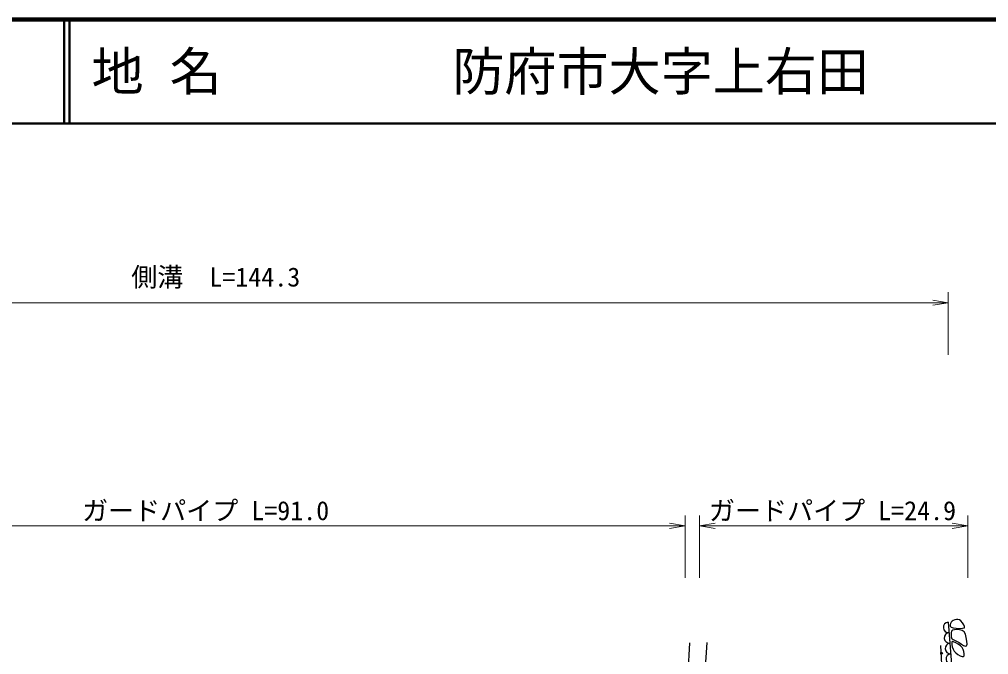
# Model space of a CAD drawing. Units: millimetres, scale not verified. Extents: x 40000 to 680000, y 20000 to 380000.
# Drawn here: x 363450 to 456514, y 318999 to 380000 of the extents above; entities that cross this region are included whole.
import ezdxf
from ezdxf.enums import TextEntityAlignment as Align

# ---------------------------------------------------------------- set-up
doc = ezdxf.new("R2010")
doc.units = ezdxf.units.MM
doc.header["$LTSCALE"] = 1000
for name, color, linetype, lineweight in [('M-BGD', 7, 'Continuous', 25), ('M-STR-HTXT', 7, 'Continuous', 13), ('M-TTL', 2, 'Continuous', 140), ('M-TTL-LINE', 7, 'Continuous', 50)]:
    doc.layers.add(name, color=color, linetype=linetype, lineweight=lineweight)
doc.layers.add('M-TTL-TXT', color=7, linetype='Continuous')
doc.styles.add('ＭＳ ゴシック', font='')
doc.styles.get('ＭＳ ゴシック').set_extended_font_data('MS Gothic')

# ---------------------------------------------------------------- blocks, each defined once
blk = doc.blocks.new('open_arrow')
at = {"color": 0, "linetype": 'Continuous', "lineweight": -2}
blk.add_lwpolyline([(7.5, 1.25), (0, 0), (7.5, -1.25)], dxfattribs=at)

msp = doc.modelspace()

# ---------------------------------------------------------------- linework, layer by layer
at = {"layer": 'M-BGD'}
for p, q in [((452631, 322122), (453543, 310980)), ((429452, 320175), (429268, 317328)), ((427788, 320133), (427623, 317173)), ((451886, 319885), (452374, 311285))]:
    msp.add_line(p, q, dxfattribs=at)
for points in [[(454184, 321575), (454204, 321689), (454129, 321864), (453997, 322058), (453843, 322230), (453706, 322340), (453571, 322379), (453415, 322376), (453256, 322341), (453115, 322284), (453010, 322216), (452930, 322122), (452860, 321994), (452821, 321856), (452831, 321730), (452908, 321641), (453103, 321582), (453403, 321538), (453734, 321517), (454019, 321527)], [(453505, 320267), (453681, 320159), (453895, 320016), (454111, 319883), (454293, 319806), (454405, 319831), (454443, 320006), (454431, 320299), (454375, 320639), (454283, 320957), (454160, 321179), (453978, 321302), (453732, 321373), (453466, 321399), (453225, 321386), (453055, 321341), (452962, 321243), (452915, 321086), (452905, 320904), (452924, 320728), (452962, 320590), (453024, 320500), (453117, 320436), (453232, 320384), (453364, 320332)], [(454107, 318807), (454160, 318897), (454168, 319069), (454136, 319284), (454070, 319501), (453974, 319677), (453819, 319834), (453599, 319996), (453362, 320138), (453155, 320229), (453024, 320243), (452976, 320149), (452979, 319966), (453025, 319738), (453102, 319512), (453203, 319331), (453354, 319179), (453562, 319026), (453785, 318897), (453981, 318816)]]:
    msp.add_lwpolyline(points, close=True, dxfattribs=at)
msp.add_circle((451996, 319138), 80, dxfattribs=at)
for centre in [(452680, 321617), (452763, 320604), (452846, 319591), (452929, 318578)]:
    msp.add_arc(centre, 508, 95.60871, 273.75598, dxfattribs=at)
at = {"layer": 'M-STR-HTXT'}
for p, q in [((452645, 347794), (452645, 353794)), ((311969, 352794), (452645, 352794)), ((427372, 326357), (427372, 332357)), ((428750, 326357), (428750, 332357)), ((454507, 326357), (454507, 332357)), ((340792, 331357), (427372, 331357)), ((428750, 331357), (454507, 331357))]:
    msp.add_line(p, q, dxfattribs=at)
at = {"layer": 'M-TTL'}
msp.add_line((680000, 380000), (40000, 380000), dxfattribs=at)
at = {"layer": 'M-TTL-LINE'}
for p, q in [((367750, 380000), (367750, 370000)), ((368250, 380000), (368250, 370000)), ((40000, 370000), (680000, 370000))]:
    msp.add_line(p, q, dxfattribs=at)

# ---------------------------------------------------------------- block references
at = {"layer": 'M-STR-HTXT', "xscale": 200, "yscale": 200, "rotation": 180}
for p in [(452645, 352794), (427372, 331357), (454507, 331357)]:
    msp.add_blockref('open_arrow', p, dxfattribs=at)
at = {"layer": 'M-STR-HTXT', "xscale": 200, "yscale": 200}
msp.add_blockref('open_arrow', (428750, 331357), dxfattribs=at)

# ---------------------------------------------------------------- texts
at = {"layer": 'M-STR-HTXT', "style": 'ＭＳ ゴシック'}
for s, p in [('側溝\u3000L=144.3', (382307, 353794)), ('ガードパイプ L=91.0', (381333, 331357)), ('ガードパイプ L=24.9', (441525, 331357))]:
    msp.add_text(s, height=1833, dxfattribs=at).set_placement(p, align=Align.BOTTOM_CENTER)
at = {"layer": 'M-TTL-TXT', "style": 'ＭＳ ゴシック'}
for s, p in [('地 名', (370380, 375000)), ('防府市大字上右田', (405024, 375000))]:
    msp.add_text(s, height=3666, dxfattribs=at).set_placement(p, align=Align.MIDDLE_LEFT)

doc.saveas('drawing.dxf')
